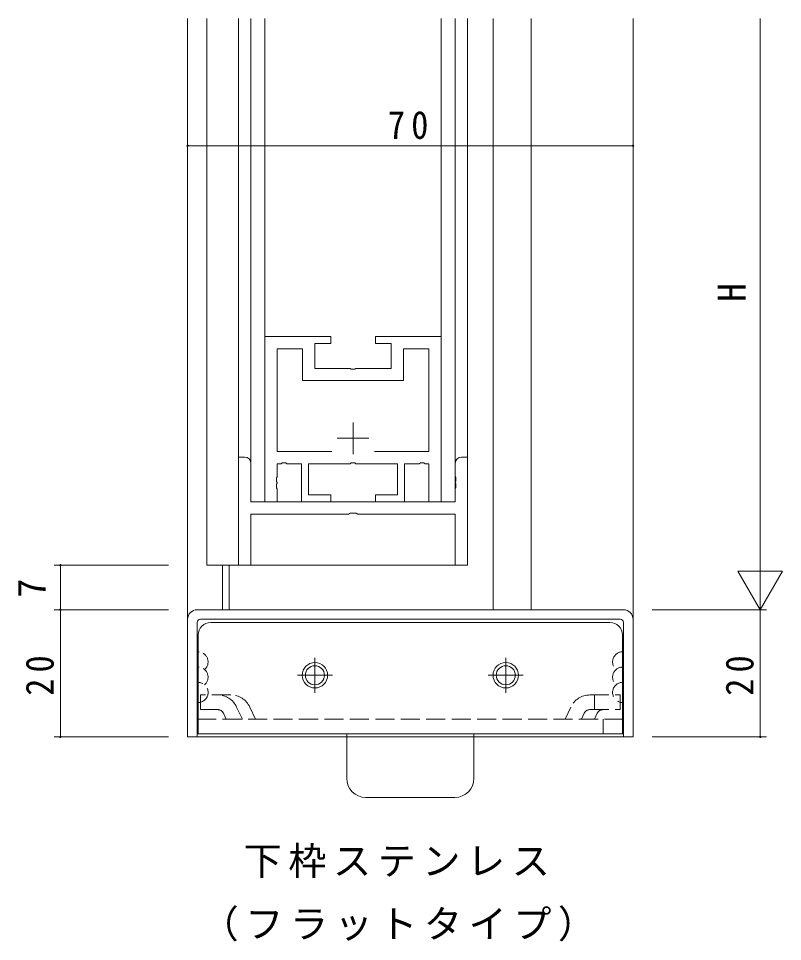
# Model space of a CAD drawing. Units: millimetres on the paper. Extents: x -420 to 373, y -297 to 267.
# Drawn here: x -231.6 to -111.5, y -122.9 to 22.3 of the extents above; entities that cross this region are included whole.
import ezdxf
from ezdxf.enums import TextEntityAlignment as Align

# ---------------------------------------------------------------- set-up
doc = ezdxf.new("R2010")
doc.units = ezdxf.units.MM
doc.linetypes.add('CHAIN2', pattern=[12, 9, -1, 1, -1])
doc.linetypes.add('DASHED3', pattern=[4, 3, -1])
doc.layers.add('0-2_USER1', color=3, linetype='Continuous')
for name, color, linetype, lineweight in [('0-3_YKK_11', 7, 'Continuous', 9), ('0-4_YKK_12', 2, 'Continuous', 9), ('0-5_YKK_13', 4, 'Continuous', 9), ('0-6_YKK_D', 6, 'Continuous', 9)]:
    doc.layers.add(name, color=color, linetype=linetype, lineweight=lineweight)
doc.styles.add('ＭＳ ゴシック', font='')
doc.styles.get('ＭＳ ゴシック').set_extended_font_data('MS Gothic')

msp = doc.modelspace()

# ---------------------------------------------------------------- linework, layer by layer
at = {"layer": '0-3_YKK_11'}
for p, q in [((-182.543, -27.748), (-192.893, -27.748)), ((-192.893, -27.748), (-192.893, -53.748)), ((-185.043, -28.848), (-182.543, -28.848)), ((-185.043, -32.748), (-185.043, -28.848)), ((-182.543, -28.848), (-182.543, -27.748)), ((-175.543, -27.748), (-175.543, -28.848)), ((-165.193, -27.748), (-175.543, -27.748)), ((-175.543, -28.848), (-173.043, -28.848)), ((-173.043, -28.848), (-173.043, -32.748)), ((-165.193, -53.748), (-165.193, -27.748)), ((-190.963, -29.678), (-186.973, -29.678)), ((-190.963, -45.818), (-190.963, -29.678)), ((-186.973, -29.678), (-186.973, -34.678)), ((-171.113, -29.678), (-167.123, -29.678)), ((-171.113, -34.678), (-171.113, -29.678)), ((-167.123, -29.678), (-167.123, -45.818)), ((-179.501, -32.748), (-185.043, -32.748)), ((-179.318, -32.868), (-179.501, -32.748)), ((-178.768, -32.868), (-179.318, -32.868)), ((-178.584, -32.748), (-178.768, -32.868)), ((-173.043, -32.748), (-178.584, -32.748)), ((-186.973, -34.678), (-171.113, -34.678)), ((-179.043, -41.248), (-179.043, -46.248)), ((-181.543, -43.748), (-176.543, -43.748)), ((-182.393, -45.818), (-190.963, -45.818)), ((-182.393, -45.818), (-190.963, -45.818)), ((-167.123, -45.818), (-175.692, -45.818)), ((-197.043, -46.698), (-196.093, -46.698)), ((-197.043, -63.698), (-197.043, -46.698)), ((-195.093, -47.698), (-195.093, -53.748)), ((-190.963, -47.748), (-190.351, -47.748)), ((-190.963, -49.79), (-190.963, -47.748)), ((-190.351, -47.748), (-190.168, -47.628)), ((-190.168, -47.628), (-189.618, -47.628)), ((-189.618, -47.628), (-189.434, -47.748)), ((-189.434, -47.748), (-187.143, -47.748)), ((-187.143, -47.748), (-187.143, -53.748)), ((-186.043, -47.748), (-179.501, -47.748)), ((-186.043, -52.648), (-186.043, -47.748)), ((-179.501, -47.748), (-179.318, -47.628)), ((-179.318, -47.628), (-178.768, -47.628)), ((-178.768, -47.628), (-178.584, -47.748)), ((-178.584, -47.748), (-172.043, -47.748)), ((-172.043, -47.748), (-172.043, -52.648)), ((-170.943, -47.748), (-168.651, -47.748)), ((-170.943, -53.748), (-170.943, -47.748)), ((-168.651, -47.748), (-168.468, -47.628)), ((-168.468, -47.628), (-167.918, -47.628)), ((-167.918, -47.628), (-167.734, -47.748)), ((-167.734, -47.748), (-167.123, -47.748)), ((-167.123, -47.748), (-167.123, -53.748)), ((-162.993, -49.735), (-162.993, -47.698)), ((-161.993, -46.698), (-161.043, -46.698)), ((-161.043, -46.698), (-161.043, -63.698)), ((-191.083, -49.973), (-190.963, -49.79)), ((-191.083, -50.523), (-191.083, -49.973)), ((-190.963, -50.706), (-191.083, -50.523)), ((-190.963, -50.79), (-190.963, -50.706)), ((-162.873, -49.918), (-162.993, -49.735)), ((-162.993, -50.651), (-162.873, -50.468)), ((-162.993, -50.735), (-162.993, -50.651)), ((-162.873, -50.918), (-162.993, -50.735)), ((-162.873, -50.468), (-162.873, -49.918)), ((-191.083, -50.973), (-190.963, -50.79)), ((-191.083, -51.523), (-191.083, -50.973)), ((-190.963, -51.706), (-191.083, -51.523)), ((-190.963, -53.748), (-190.963, -51.706)), ((-162.993, -51.651), (-162.873, -51.468)), ((-162.993, -53.748), (-162.993, -51.651)), ((-162.873, -51.468), (-162.873, -50.918)), ((-182.543, -52.648), (-186.043, -52.648)), ((-182.543, -53.748), (-182.543, -52.648)), ((-175.543, -52.648), (-175.543, -53.748)), ((-172.043, -52.648), (-175.543, -52.648)), ((-195.093, -53.748), (-162.993, -53.748)), ((-192.893, -53.748), (-190.963, -53.748)), ((-187.143, -53.748), (-182.543, -53.748)), ((-175.543, -53.748), (-170.943, -53.748)), ((-167.123, -53.748), (-165.193, -53.748)), ((-195.093, -55.698), (-195.093, -63.698)), ((-179.784, -55.698), (-195.093, -55.698)), ((-179.506, -55.51), (-179.784, -55.698)), ((-178.579, -55.51), (-179.506, -55.51)), ((-178.301, -55.698), (-178.579, -55.51)), ((-162.993, -55.698), (-178.301, -55.698)), ((-162.993, -63.698), (-162.993, -55.698)), ((-195.093, -63.698), (-197.043, -63.698)), ((-161.043, -63.698), (-162.993, -63.698))]:
    msp.add_line(p, q, dxfattribs=at)
for centre, start, end in [((-196.093, -47.698), 0, 89.99998), ((-161.993, -47.698), 90, 179.99998)]:
    msp.add_arc(centre, 1, start, end, dxfattribs=at)
at = {"layer": '0-4_YKK_12'}
for p, q in [((-205.043, 22.252), (-205.043, -90.698)), ((-202.043, -63.698), (-202.043, 22.252)), ((-197.043, -49.673), (-197.043, 22.252)), ((-195.093, -53.448), (-195.093, 22.252)), ((-192.893, -53.748), (-192.893, 22.252)), ((-165.193, -53.748), (-165.193, 22.252)), ((-162.993, -53.448), (-162.993, 22.252)), ((-161.043, -46.698), (-161.043, 22.252)), ((-157.043, -70.698), (-157.043, 22.252)), ((-151.043, -70.698), (-151.043, 22.252)), ((-135.043, 22.252), (-135.043, -90.698)), ((-202.043, -63.698), (-162.443, -63.698)), ((-199.543, -63.698), (-199.543, -70.698)), ((-198.543, -63.698), (-198.543, -70.698)), ((-198.543, -70.698), (-199.543, -70.698)), ((-149.143, -70.698), (-153.043, -70.698)), ((-135.043, -90.698), (-205.043, -90.698))]:
    msp.add_line(p, q, dxfattribs=at)
at = {"layer": '0-5_YKK_13'}
for p, q in [((-136.543, -70.698), (-203.543, -70.698)), ((-205.043, -72.198), (-205.043, -90.698)), ((-203.043, -72.198), (-137.043, -72.198)), ((-135.043, -90.698), (-135.043, -72.198)), ((-203.543, -72.698), (-203.543, -90.698)), ((-138.693, -72.698), (-201.393, -72.698)), ((-136.543, -90.698), (-136.543, -72.698)), ((-203.393, -90.198), (-203.393, -74.698)), ((-136.693, -90.198), (-136.693, -74.698)), ((-203.543, -90.698), (-205.043, -90.698)), ((-203.543, -90.198), (-136.543, -90.198)), ((-203.393, -90.198), (-176.693, -90.198)), ((-180.043, -97.198), (-180.043, -90.198)), ((-163.393, -90.198), (-136.693, -90.198)), ((-160.043, -97.198), (-160.043, -90.198)), ((-135.043, -90.698), (-136.543, -90.698)), ((-177.043, -100.198), (-163.043, -100.198))]:
    msp.add_line(p, q, dxfattribs=at)
at = {"layer": '0-5_YKK_13', "linetype": 'CHAIN2'}
for p, q in [((-185.043, -78.248), (-185.043, -83.748)), ((-155.043, -78.248), (-155.043, -83.748)), ((-185.043, -78.498), (-185.043, -83.498)), ((-155.043, -78.498), (-155.043, -83.498)), ((-187.793, -80.998), (-182.293, -80.998)), ((-182.543, -80.998), (-187.543, -80.998)), ((-157.793, -80.998), (-152.293, -80.998)), ((-152.543, -80.998), (-157.543, -80.998))]:
    msp.add_line(p, q, dxfattribs=at)
at = {"layer": '0-5_YKK_13', "linetype": 'DASHED3'}
for p, q in [((-198.261, -84.098), (-203.043, -84.098)), ((-203.043, -84.098), (-203.043, -86.398)), ((-141.824, -84.098), (-137.043, -84.098)), ((-141.1, -84.098), (-141.1, -86.398)), ((-137.043, -84.098), (-137.043, -86.398)), ((-200.324, -86.398), (-203.043, -86.398)), ((-199.42, -86.97), (-198.981, -87.898)), ((-197.342, -85.986), (-196.436, -87.898)), ((-194.373, -87.898), (-195.279, -85.986)), ((-145.712, -87.898), (-144.807, -85.986)), ((-142.728, -86.97), (-143.167, -87.898)), ((-141.824, -86.398), (-137.043, -86.398)), ((-140.665, -86.97), (-141.104, -87.898)), ((-203.543, -87.898), (-136.543, -87.898)), ((-203.543, -87.898), (-203.543, -90.198)), ((-139.718, -87.898), (-139.718, -90.198)), ((-136.543, -87.898), (-136.543, -90.198))]:
    msp.add_line(p, q, dxfattribs=at)
at = {"layer": '0-5_YKK_13'}
for centre, radius in [((-185.043, -80.998), 2), ((-185.043, -80.998), 1.5), ((-155.043, -80.998), 2), ((-155.043, -80.998), 1.5)]:
    msp.add_circle(centre, radius, dxfattribs=at)
for centre, radius, start, end in [((-203.543, -72.198), 1.5, 89.99998, 179.99998), ((-136.543, -72.198), 1.5, 359.99998, 89.99998), ((-203.043, -72.698), 0.5, 89.99998, 179.99998), ((-137.043, -72.698), 0.5, 359.99998, 89.99998), ((-201.393, -74.698), 2, 89.99998, 179.99998), ((-138.693, -74.698), 2, 359.99998, 89.99998), ((-203.435, -78.901), 1.6, 83.08038, 90.00043), ((-136.65, -78.901), 1.6, 89.99956, 96.91943), ((-203.436, -81.301), 1.6, 83.07686, 90.00043), ((-136.65, -81.301), 1.6, 89.99956, 96.92296), ((-203.436, -83.701), 1.6, 83.0773, 89.99998), ((-136.65, -83.701), 1.6, 89.99998, 96.92252), ((-203.436, -83.701), 1.6, 266.16002, 276.92268), ((-136.65, -83.701), 1.6, 263.07747, 273.84013), ((-177.043, -97.198), 3, 180, 270), ((-163.043, -97.198), 3, 270, 0)]:
    msp.add_arc(centre, radius, start, end, dxfattribs=at)
at = {"layer": '0-5_YKK_13', "linetype": 'DASHED3'}
for centre, radius, start, end in [((-203.435, -78.901), 1.6, 311.40683, 83.08038), ((-136.65, -78.901), 1.6, 96.91943, 228.59315), ((-203.436, -81.301), 1.6, 311.40962, 83.07686), ((-136.65, -81.301), 1.6, 96.92296, 228.59036), ((-203.436, -83.701), 1.6, 276.92268, 83.0773), ((-136.65, -83.701), 1.6, 96.92252, 263.07747), ((-200.324, -87.398), 3.3, 25.3376, 90), ((-198.261, -87.398), 3.3, 25.3376, 90), ((-141.824, -87.398), 3.3, 90, 154.66238), ((-200.324, -87.398), 1, 25.3376, 90), ((-141.824, -87.398), 1, 89.99998, 154.66238), ((-139.761, -87.398), 1, 89.99998, 154.66238)]:
    msp.add_arc(centre, radius, start, end, dxfattribs=at)
at = {"layer": '0-6_YKK_D'}
for p, q in [((-115.043, -63.698), (-115.043, 22.252)), ((-205.043, -27.071), (-205.043, 3.252)), ((-135.043, -22.016), (-135.043, 3.252)), ((-205.043, 2.252), (-135.043, 2.252)), ((-115.043, -70.698), (-115.043, -58.573)), ((-208.043, -63.698), (-226.043, -63.698)), ((-225.043, -63.698), (-225.043, -70.698)), ((-111.543, -64.636), (-118.543, -64.636)), ((-115.043, -70.698), (-118.543, -64.636)), ((-115.043, -70.698), (-111.543, -64.636)), ((-208.043, -70.698), (-226.043, -70.698)), ((-208.043, -70.698), (-226.043, -70.698)), ((-225.043, -70.698), (-225.043, -90.698)), ((-132.043, -70.698), (-114.043, -70.698)), ((-132.043, -70.698), (-114.043, -70.698)), ((-115.043, -70.698), (-115.043, -90.698)), ((-208.043, -90.698), (-226.043, -90.698)), ((-132.043, -90.698), (-114.043, -90.698))]:
    msp.add_line(p, q, dxfattribs=at)
for centre, start, end in [((-205.043, 2.252), 0, 180), ((-205.043, 2.252), 180, 0), ((-135.043, 2.252), 0, 180), ((-135.043, 2.252), 180, 0), ((-225.043, -63.698), 90, 270), ((-225.043, -63.698), 270, 90), ((-225.043, -70.698), 90, 270), ((-225.043, -70.698), 90, 270), ((-225.043, -70.698), 270, 90), ((-225.043, -70.698), 270, 90), ((-225.043, -90.698), 90, 270), ((-225.043, -90.698), 270, 90), ((-115.043, -90.698), 90, 270), ((-115.043, -90.698), 270, 90)]:
    msp.add_arc(centre, 0.106, start, end, dxfattribs=at)

# ---------------------------------------------------------------- texts
at = {"layer": '0-2_USER1', "char_height": 4.399, "attachment_point": 7, "style": 'ＭＳ ゴシック'}
for s, insert in [('\\T1.17;下枠ステンレス', (-196.243, -112.855)), ('\\T1.17;（フラットタイプ）', (-203.014, -122.855))]:
    msp.add_mtext(s, dxfattribs=dict(at, insert=insert))
at = {"layer": '0-6_YKK_D', "color": 3, "style": 'ＭＳ ゴシック'}
for s, p in [('H', (-116.043, -22.323)), ('7', (-226.043, -68.798))]:
    msp.add_text(s, height=4.399, rotation=90, dxfattribs=at).set_placement(p, align=Align.BOTTOM_LEFT)
at = {"layer": '0-6_YKK_D', "color": 3, "insert": (-173.563, 3.252), "char_height": 4.399, "attachment_point": 7, "style": 'ＭＳ ゴシック'}
msp.add_mtext('\\T1.36;\\W0.9;70', dxfattribs=at)
at = {"layer": '0-6_YKK_D', "color": 3, "char_height": 4.399, "attachment_point": 7, "rotation": 90, "style": 'ＭＳ ゴシック'}
for insert in [(-226.043, -84.218), (-116.043, -84.218)]:
    msp.add_mtext('\\T1.36;\\W0.9;20', dxfattribs=dict(at, insert=insert))

doc.saveas('drawing.dxf')
